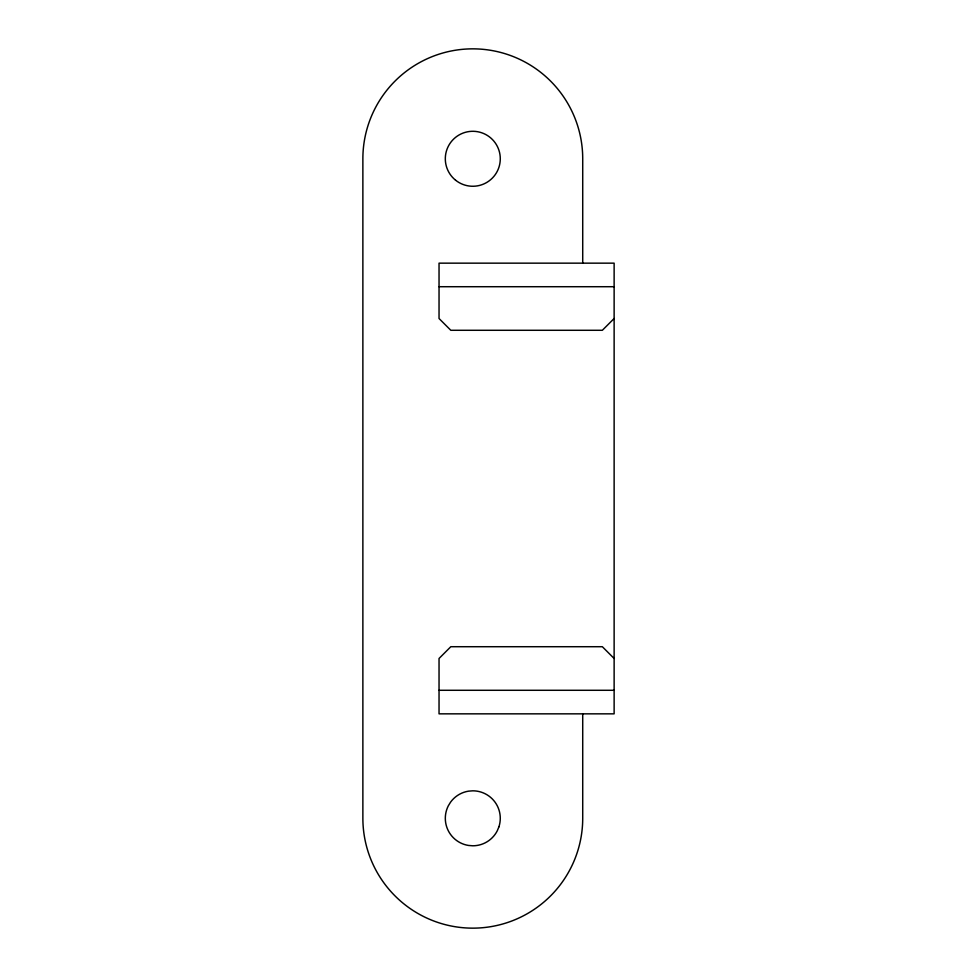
<?xml version="1.0" encoding="UTF-8"?>
<svg xmlns="http://www.w3.org/2000/svg" width="977" height="977" viewBox="0 0 977 977"><rect width="100%" height="100%" fill="white"/><g stroke="black" fill="none" stroke-linecap="round" stroke-linejoin="round"><path stroke-width="1.47" d="M614.13 318.514L602.345 330.287L450.812 330.287L439.039 318.514L439.039 263.155L614.13 263.155L614.13 713.845L439.039 713.845L439.039 658.486L450.812 646.713L602.345 646.713L614.13 658.486M439.039 286.713L614.13 286.713M439.039 690.287L614.13 690.287M582.719 263.155L582.719 158.775A109.925 109.925 0 0 0 472.795 48.85A109.925 109.925 0 0 0 362.87 158.775L362.87 818.225A109.925 109.925 0 0 0 472.795 928.15A109.925 109.925 0 0 0 582.719 818.225L582.719 713.845M498.929 826.798L497.281 830.78A27.478 27.478 0 0 1 472.795 845.789L468.496 845.447A27.478 27.478 0 0 1 448.309 805.83L450.568 802.154A27.478 27.478 0 0 1 468.496 791.162L472.795 790.82A27.478 27.478 0 0 1 498.929 826.798M455.502 180.134A27.478 27.478 0 0 0 499.943 163.074A27.478 27.478 0 0 0 462.951 133.116A27.478 27.478 0 0 0 455.502 180.134"/></g></svg>
